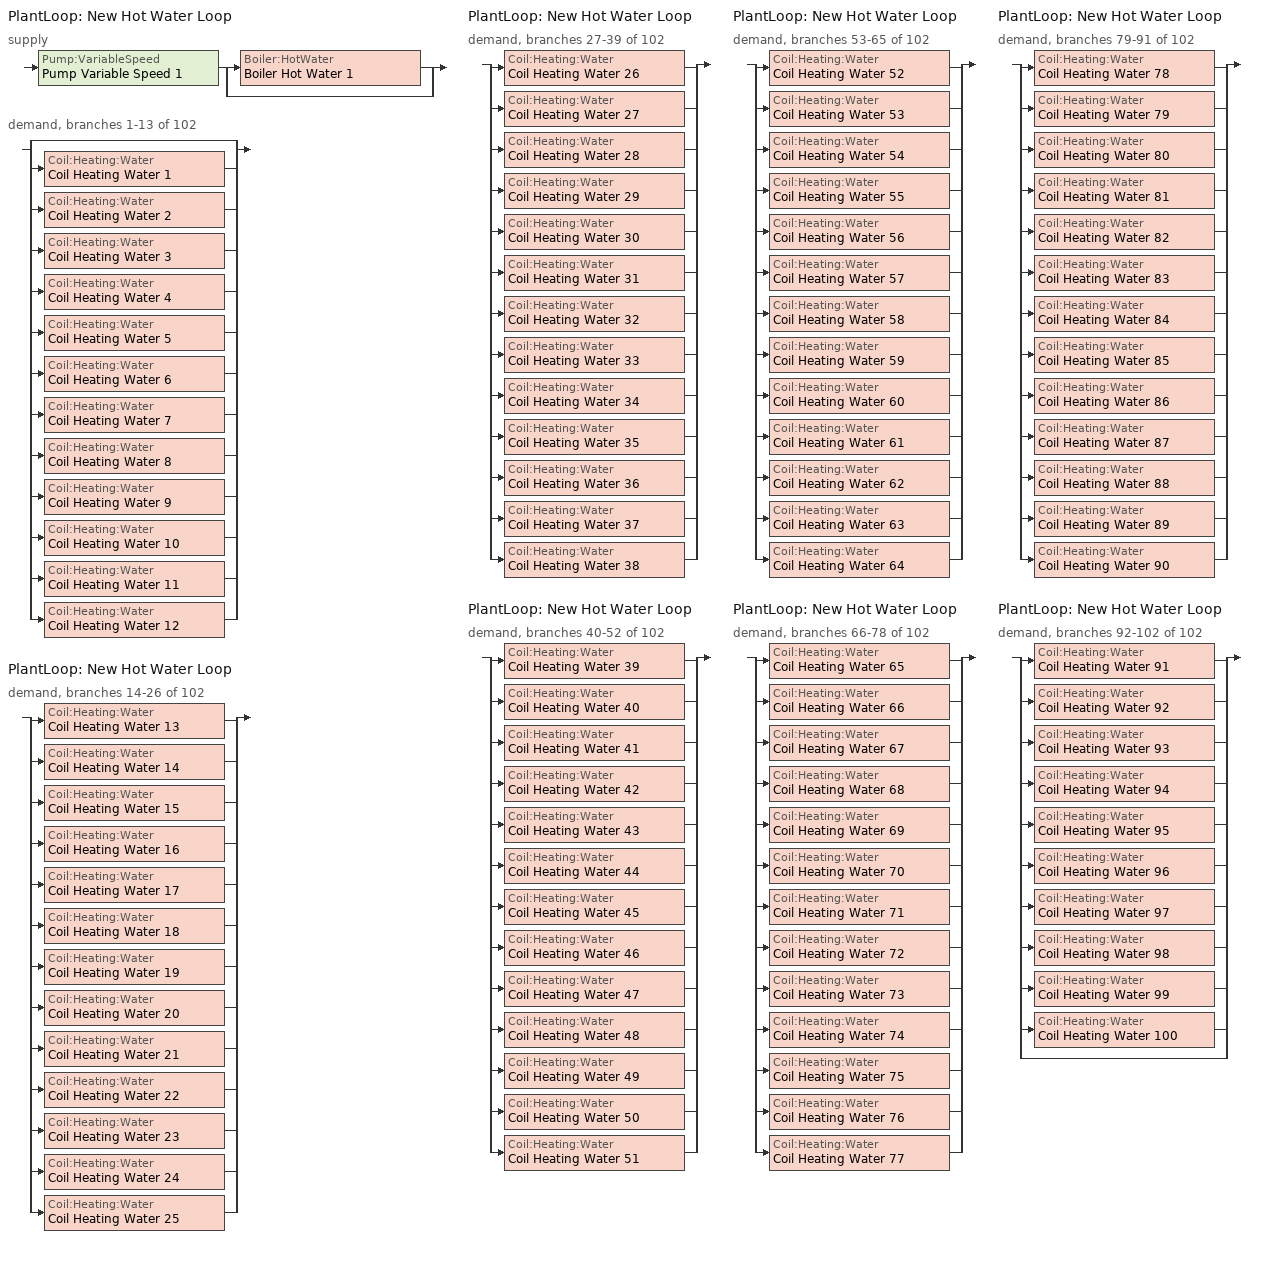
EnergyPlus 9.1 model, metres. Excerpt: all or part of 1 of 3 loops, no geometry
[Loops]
PlantLoop 'New Hot Water Loop'
 supply: Pump:VariableSpeed 'Pump Variable Speed 1' > split
  | Boiler:HotWater 'Boiler Hot Water 1'
  | bypass
 demand, branches 1-13 of 102: split
  | bypass
  | Coil:Heating:Water 'Coil Heating Water 1'
  | Coil:Heating:Water 'Coil Heating Water 2'
  | Coil:Heating:Water 'Coil Heating Water 3'
  | Coil:Heating:Water 'Coil Heating Water 4'
  | Coil:Heating:Water 'Coil Heating Water 5'
  | Coil:Heating:Water 'Coil Heating Water 6'
  | Coil:Heating:Water 'Coil Heating Water 7'
  | Coil:Heating:Water 'Coil Heating Water 8'
  | Coil:Heating:Water 'Coil Heating Water 9'
  | Coil:Heating:Water 'Coil Heating Water 10'
  | Coil:Heating:Water 'Coil Heating Water 11'
  | Coil:Heating:Water 'Coil Heating Water 12'
PlantLoop 'New Hot Water Loop'
 demand, branches 14-26 of 102: split
  | Coil:Heating:Water 'Coil Heating Water 13'
  | Coil:Heating:Water 'Coil Heating Water 14'
  | Coil:Heating:Water 'Coil Heating Water 15'
  | Coil:Heating:Water 'Coil Heating Water 16'
  | Coil:Heating:Water 'Coil Heating Water 17'
  | Coil:Heating:Water 'Coil Heating Water 18'
  | Coil:Heating:Water 'Coil Heating Water 19'
  | Coil:Heating:Water 'Coil Heating Water 20'
  | Coil:Heating:Water 'Coil Heating Water 21'
  | Coil:Heating:Water 'Coil Heating Water 22'
  | Coil:Heating:Water 'Coil Heating Water 23'
  | Coil:Heating:Water 'Coil Heating Water 24'
  | Coil:Heating:Water 'Coil Heating Water 25'
PlantLoop 'New Hot Water Loop'
 demand, branches 27-39 of 102: split
  | Coil:Heating:Water 'Coil Heating Water 26'
  | Coil:Heating:Water 'Coil Heating Water 27'
  | Coil:Heating:Water 'Coil Heating Water 28'
  | Coil:Heating:Water 'Coil Heating Water 29'
  | Coil:Heating:Water 'Coil Heating Water 30'
  | Coil:Heating:Water 'Coil Heating Water 31'
  | Coil:Heating:Water 'Coil Heating Water 32'
  | Coil:Heating:Water 'Coil Heating Water 33'
  | Coil:Heating:Water 'Coil Heating Water 34'
  | Coil:Heating:Water 'Coil Heating Water 35'
  | Coil:Heating:Water 'Coil Heating Water 36'
  | Coil:Heating:Water 'Coil Heating Water 37'
  | Coil:Heating:Water 'Coil Heating Water 38'
PlantLoop 'New Hot Water Loop'
 demand, branches 40-52 of 102: split
  | Coil:Heating:Water 'Coil Heating Water 39'
  | Coil:Heating:Water 'Coil Heating Water 40'
  | Coil:Heating:Water 'Coil Heating Water 41'
  | Coil:Heating:Water 'Coil Heating Water 42'
  | Coil:Heating:Water 'Coil Heating Water 43'
  | Coil:Heating:Water 'Coil Heating Water 44'
  | Coil:Heating:Water 'Coil Heating Water 45'
  | Coil:Heating:Water 'Coil Heating Water 46'
  | Coil:Heating:Water 'Coil Heating Water 47'
  | Coil:Heating:Water 'Coil Heating Water 48'
  | Coil:Heating:Water 'Coil Heating Water 49'
  | Coil:Heating:Water 'Coil Heating Water 50'
  | Coil:Heating:Water 'Coil Heating Water 51'
PlantLoop 'New Hot Water Loop'
 demand, branches 53-65 of 102: split
  | Coil:Heating:Water 'Coil Heating Water 52'
  | Coil:Heating:Water 'Coil Heating Water 53'
  | Coil:Heating:Water 'Coil Heating Water 54'
  | Coil:Heating:Water 'Coil Heating Water 55'
  | Coil:Heating:Water 'Coil Heating Water 56'
  | Coil:Heating:Water 'Coil Heating Water 57'
  | Coil:Heating:Water 'Coil Heating Water 58'
  | Coil:Heating:Water 'Coil Heating Water 59'
  | Coil:Heating:Water 'Coil Heating Water 60'
  | Coil:Heating:Water 'Coil Heating Water 61'
  | Coil:Heating:Water 'Coil Heating Water 62'
  | Coil:Heating:Water 'Coil Heating Water 63'
  | Coil:Heating:Water 'Coil Heating Water 64'
PlantLoop 'New Hot Water Loop'
 demand, branches 66-78 of 102: split
  | Coil:Heating:Water 'Coil Heating Water 65'
  | Coil:Heating:Water 'Coil Heating Water 66'
  | Coil:Heating:Water 'Coil Heating Water 67'
  | Coil:Heating:Water 'Coil Heating Water 68'
  | Coil:Heating:Water 'Coil Heating Water 69'
  | Coil:Heating:Water 'Coil Heating Water 70'
  | Coil:Heating:Water 'Coil Heating Water 71'
  | Coil:Heating:Water 'Coil Heating Water 72'
  | Coil:Heating:Water 'Coil Heating Water 73'
  | Coil:Heating:Water 'Coil Heating Water 74'
  | Coil:Heating:Water 'Coil Heating Water 75'
  | Coil:Heating:Water 'Coil Heating Water 76'
  | Coil:Heating:Water 'Coil Heating Water 77'
PlantLoop 'New Hot Water Loop'
 demand, branches 79-91 of 102: split
  | Coil:Heating:Water 'Coil Heating Water 78'
  | Coil:Heating:Water 'Coil Heating Water 79'
  | Coil:Heating:Water 'Coil Heating Water 80'
  | Coil:Heating:Water 'Coil Heating Water 81'
  | Coil:Heating:Water 'Coil Heating Water 82'
  | Coil:Heating:Water 'Coil Heating Water 83'
  | Coil:Heating:Water 'Coil Heating Water 84'
  | Coil:Heating:Water 'Coil Heating Water 85'
  | Coil:Heating:Water 'Coil Heating Water 86'
  | Coil:Heating:Water 'Coil Heating Water 87'
  | Coil:Heating:Water 'Coil Heating Water 88'
  | Coil:Heating:Water 'Coil Heating Water 89'
  | Coil:Heating:Water 'Coil Heating Water 90'
PlantLoop 'New Hot Water Loop'
 demand, branches 92-102 of 102: split
  | Coil:Heating:Water 'Coil Heating Water 91'
  | Coil:Heating:Water 'Coil Heating Water 92'
  | Coil:Heating:Water 'Coil Heating Water 93'
  | Coil:Heating:Water 'Coil Heating Water 94'
  | Coil:Heating:Water 'Coil Heating Water 95'
  | Coil:Heating:Water 'Coil Heating Water 96'
  | Coil:Heating:Water 'Coil Heating Water 97'
  | Coil:Heating:Water 'Coil Heating Water 98'
  | Coil:Heating:Water 'Coil Heating Water 99'
  | Coil:Heating:Water 'Coil Heating Water 100'
  | bypass
[Coil:Heating:Water] Availability Schedule=Always On Discrete; U-Factor Times Area Value {W/K}=Autosize; Maximum Water Flow Rate {m3/s}=Autosize; Performance Input Method=UFactorTimesAreaAndDesignWaterFlowRate; Rated Capacity {W}=Autosize; Rated Inlet Water Temperature {C}=82.2; Rated Inlet Air Temperature {C}=16.6; Rated Outlet Water Temperature {C}=71.1; Rated Outlet Air Temperature {C}=32.2; Rated Ratio for Air and Water Convection=0.5
Coil Heating Water 58; Coil Heating Water 96; Coil Heating Water 49; Coil Heating Water 93; Coil Heating Water 92; Coil Heating Water 89; Coil Heating Water 83; Coil Heating Water 77; Coil Heating Water 81; Coil Heating Water 80; Coil Heating Water 75; Coil Heating Water 76; Coil Heating Water 57; Coil Heating Water 78; Coil Heating Water 94; Coil Heating Water 86; Coil Heating Water 84; Coil Heating Water 74; Coil Heating Water 71; Coil Heating Water 79; Coil Heating Water 63; Coil Heating Water 99; Coil Heating Water 65; Coil Heating Water 100; Coil Heating Water 82; Coil Heating Water 50; Coil Heating Water 8; Coil Heating Water 64; Coil Heating Water 9; Coil Heating Water 62; Coil Heating Water 85; Coil Heating Water 61; Coil Heating Water 60; Coil Heating Water 59; Coil Heating Water 72; Coil Heating Water 56; Coil Heating Water 53; Coil Heating Water 51; Coil Heating Water 46; Coil Heating Water 98; Coil Heating Water 48; Coil Heating Water 73; Coil Heating Water 68; Coil Heating Water 47; Coil Heating Water 45; Coil Heating Water 33; Coil Heating Water 43; Coil Heating Water 42; Coil Heating Water 38; Coil Heating Water 37; Coil Heating Water 39; Coil Heating Water 36; Coil Heating Water 44; Coil Heating Water 26; Coil Heating Water 22; Coil Heating Water 34; Coil Heating Water 97; Coil Heating Water 32; Coil Heating Water 88; Coil Heating Water 31; Coil Heating Water 29; Coil Heating Water 28; Coil Heating Water 27; Coil Heating Water 25; Coil Heating Water 91; Coil Heating Water 24; Coil Heating Water 41; Coil Heating Water 15; Coil Heating Water 67; Coil Heating Water 35; Coil Heating Water 70; Coil Heating Water 23; Coil Heating Water 20; Coil Heating Water 66; Coil Heating Water 18; Coil Heating Water 11; Coil Heating Water 30; Coil Heating Water 17; Coil Heating Water 95; Coil Heating Water 19; Coil Heating Water 16; Coil Heating Water 87; Coil Heating Water 55; Coil Heating Water 52; Coil Heating Water 14; Coil Heating Water 13; Coil Heating Water 21; Coil Heating Water 12; Coil Heating Water 10; Coil Heating Water 90; Coil Heating Water 7; Coil Heating Water 6; Coil Heating Water 54; Coil Heating Water 4; Coil Heating Water 5; Coil Heating Water 69; Coil Heating Water 40; Coil Heating Water 3; Coil Heating Water 2; Coil Heating Water 1
[PlantLoop]
New Hot Water Loop: Fluid Type=Water; Plant Equipment Operation Scheme=New Hot Water Loop Operation Schemes; Maximum Loop Temperature {C}=100; Minimum Loop Temperature {C}=10; Maximum Loop Flow Rate {m3/s}=Autosize; Minimum Loop Flow Rate {m3/s}=0; Plant Loop Volume {m3}=Autocalculate; Load Distribution Scheme=Optimal; Plant Loop Demand Calculation Scheme=SingleSetpoint
[Sizing:Plant]
New Hot Water Loop: Loop Type=Heating; Design Loop Exit Temperature {C}=82; Loop Design Temperature Difference {deltaC}=11; Sizing Option=NonCoincident; Zone Timesteps in Averaging Window=1; Coincident Sizing Factor Mode=None
[Pump:VariableSpeed]
Pump Variable Speed 1: Design Maximum Flow Rate {m3/s}=Autosize; Design Pump Head {Pa}=119563; Design Power Consumption {W}=Autosize; Motor Efficiency=0.9; Fraction of Motor Inefficiencies to Fluid Stream=0; Coefficient 1 of the Part Load Performance Curve=0; Coefficient 2 of the Part Load Performance Curve=0.0216; Coefficient 3 of the Part Load Performance Curve=-0.0325; Coefficient 4 of the Part Load Performance Curve=1.0095; Design Minimum Flow Rate {m3/s}=0; Pump Control Type=Intermittent; Skin Loss Radiative Fraction=0.5; Design Power Sizing Method=PowerPerFlowPerPressure; Design Electric Power per Unit Flow Rate {W/(m3/s)}=348701.1; Design Shaft Power per Unit Flow Rate per Unit Head {W/((m3/s)-Pa)}=1.28205; Design Minimum Flow Rate Fraction=0
[SetpointManager:Scheduled]
Setpoint Manager Scheduled 1: Control Variable=Temperature; Schedule=AEDG HW-Loop-Temp-Schedule
[PlantEquipmentOperationSchemes]
New Hot Water Loop Operation Schemes: Control Scheme 1=New Hot Water Loop Heating Operation Scheme; Control Scheme 1 Schedule=Always On Discrete
[PlantEquipmentList]
New Hot Water Loop Heating Equipment List: Boiler Hot Water 1
[Boiler:HotWater]
Boiler Hot Water 1: Fuel Type=NaturalGas; Nominal Capacity {W}=Autosize; Nominal Thermal Efficiency=0.9; Design Water Flow Rate {m3/s}=Autosize; Minimum Part Load Ratio=0; Maximum Part Load Ratio=1; Optimum Part Load Ratio=1; Water Outlet Upper Temperature Limit {C}=99; Boiler Flow Mode=ConstantFlow; Parasitic Electric Load {W}=0; Sizing Factor=1
[PlantEquipmentOperation:HeatingLoad]
New Hot Water Loop Heating Operation Scheme: Load Range 1 Lower Limit {W}=0; Load Range 1 Upper Limit {W}=1000000000; Range 1 Equipment List=New Hot Water Loop Heating Equipment List
[Schedule:Day:Interval]
AEDG HW-Loop-Temp-Schedule All Days: No, 24:00, 67
[Schedule:Week:Daily]
AEDG HW-Loop-Temp-Schedule Week Rule - Jan1-Dec31: AEDG HW-Loop-Temp-Schedule All Days, AEDG HW-Loop-Temp-Schedule All Days, AEDG HW-Loop-Temp-Schedule All Days, AEDG HW-Loop-Temp-Schedule All Days, AEDG HW-Loop-Temp-Schedule All Days, AEDG HW-Loop-Temp-Schedule All Days, AEDG HW-Loop-Temp-Schedule All Days, AEDG HW-Loop-Temp-Schedule All Days, AEDG HW-Loop-Temp-Schedule All Days, AEDG HW-Loop-Temp-Schedule All Days, AEDG HW-Loop-Temp-Schedule All Days, AEDG HW-Loop-Temp-Schedule All Days
[Schedule:Year]
AEDG HW-Loop-Temp-Schedule: AEDG HW-Loop-Temp-Schedule Week Rule - Jan1-Dec31, 1, 1, 12, 31
[Schedule:Constant]
Always On Discrete: OnOff, 1
